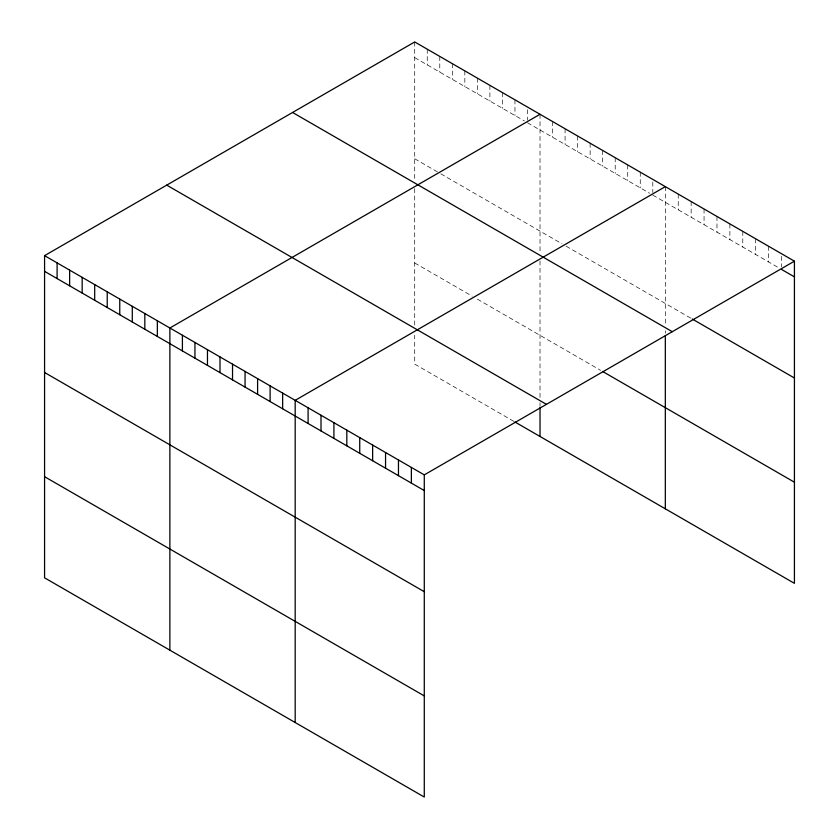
<?xml version="1.0" encoding="UTF-8"?>
<svg xmlns="http://www.w3.org/2000/svg" width="839" height="839" viewBox="0 0 839 839"><rect width="100%" height="100%" fill="white"/><g stroke="black" fill="none" stroke-linecap="round" stroke-linejoin="round"><path stroke-width="0.63" stroke-dasharray="4.2 3.15" d="M414.718 41.95L414.718 181.109M414.718 57.639L524.354 120.942M527.49 122.756L649.659 193.285M652.794 195.099L779.368 268.165M414.718 158.781L439.783 173.254M440.821 173.851L561.952 243.782M566.126 246.194L691.147 318.38M414.718 262.985L472.147 296.146M477.37 299.156L600.588 370.293M513.919 421.398L414.718 364.126L414.718 335.233M781.518 256.335L781.518 266.792M768.608 246.267L768.608 261.957M755.698 238.811L755.698 254.5M742.788 231.354L742.788 247.054M729.878 223.908L729.878 239.597M716.967 216.452L716.967 232.141M704.057 208.995L704.057 224.695M691.147 201.549L691.147 217.238M678.237 194.092L678.237 209.781M665.327 186.636L665.327 324.557M665.327 330.765L665.327 333.24M652.794 182.021L652.794 192.477M640.262 172.173L640.262 187.863M627.729 164.937L627.729 180.626M615.207 157.701L615.207 173.39M602.675 150.464L602.675 166.153M590.142 143.228L590.142 158.928M577.61 136.002L577.61 151.691M565.077 128.766L565.077 144.455M552.555 121.529L552.555 137.218M540.022 114.293L540.022 252.214M540.022 260.898L540.022 397.938M540.022 402.751L540.022 406.37M527.49 109.678L527.49 120.134M514.957 99.82L514.957 115.52M502.435 92.594L502.435 108.283M489.903 85.358L489.903 101.047M477.37 78.121L477.37 93.811M464.837 70.885L464.837 86.585M452.305 63.649L452.305 79.348M439.783 56.423L439.783 72.112M427.25 49.186L427.25 64.876M414.718 188.555L414.718 325.595"/><path stroke-width="1.26" d="M44.572 255.654L424.282 474.874L424.282 797.05L44.572 577.83L44.572 255.654L414.718 41.95L794.428 261.17L794.428 583.346L514.957 421.996M540.022 114.293L169.877 327.997L169.877 650.173M665.327 186.636L295.181 400.339L295.181 722.515M424.282 474.874L794.428 261.17M781.518 269.413L794.428 276.87M692.217 318.998L794.428 378.001M292.57 112.468L672.28 331.699M602.675 371.499L794.428 482.205M166.72 185.125L546.43 404.356M44.572 271.343L424.282 490.563M44.572 372.485L424.282 591.705M44.572 476.688L424.282 695.909M665.327 335.726L665.327 508.812M540.022 407.576L540.022 436.469M411.372 467.417L411.372 483.117M398.462 459.971L398.462 475.661M385.552 452.515L385.552 468.204M372.642 445.058L372.642 460.747M359.732 437.601L359.732 453.301M346.822 430.155L346.822 445.845M333.912 422.699L333.912 438.388M321.001 415.242L321.001 430.942M308.091 407.796L308.091 423.485M282.649 393.103L282.649 408.792M270.116 385.867L270.116 401.566M257.594 378.63L257.594 394.33M245.061 371.404L245.061 387.094M232.529 364.168L232.529 379.857M219.996 356.932L219.996 372.621M207.464 349.695L207.464 365.385M194.942 342.459L194.942 358.159M182.409 335.233L182.409 350.922M157.344 320.76L157.344 336.449M144.822 313.524L144.822 329.213M132.289 306.287L132.289 321.987M119.757 299.062L119.757 314.751M107.224 291.825L107.224 307.514M94.692 284.589L94.692 300.278M82.17 277.352L82.17 293.042M69.637 270.116L69.637 285.816M57.104 262.88L57.104 278.579"/></g></svg>
